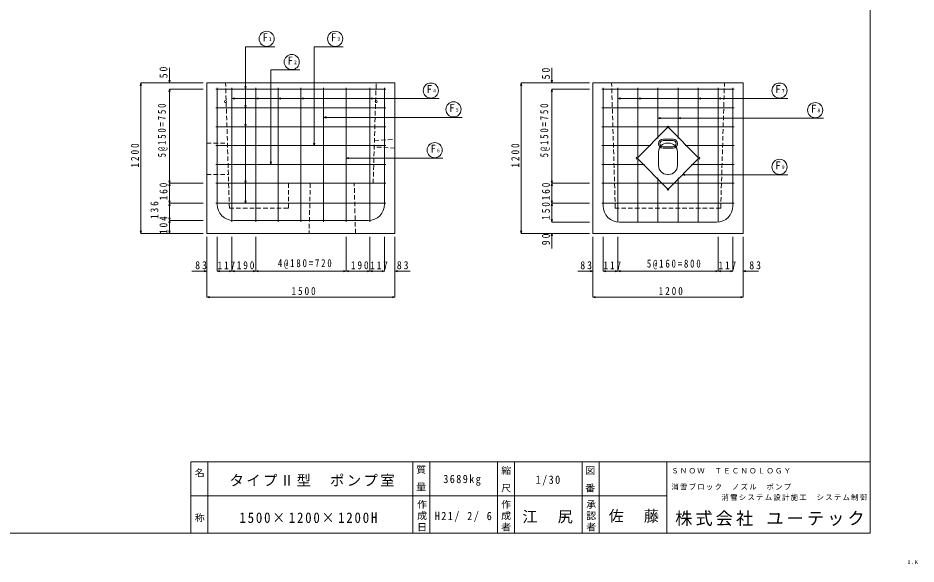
# Model space of a CAD drawing. Units: millimetres, scale not verified. Extents: x -5968 to 20773, y -4475 to 4228.
# Drawn here: x -824 to 6334, y -4475 to -124 of the extents above; entities that cross this region are included whole.
import ezdxf
from ezdxf.enums import TextEntityAlignment as Align

# ---------------------------------------------------------------- set-up
doc = ezdxf.new("R2010")
doc.units = ezdxf.units.MM
doc.header["$LTSCALE"] = 30
doc.linetypes.add('DASHED1', pattern=[1.8, 1.2, -0.6])
for name, color, linetype, lineweight in [('0-1', 4, 'Continuous', 9), ('0-3_鉄筋', 7, 'Continuous', 9), ('0-6_寸法', 4, 'Continuous', 9), ('0-F', 7, 'Continuous', 9), ('1-0', 7, 'Continuous', 9)]:
    doc.layers.add(name, color=color, linetype=linetype, lineweight=lineweight)
doc.styles.add('@ＭＳ ゴシック', font='')
doc.styles.add('ＭＳ ゴシック', font='')
doc.styles.get('@ＭＳ ゴシック').set_extended_font_data('@MS Gothic')
doc.styles.get('ＭＳ ゴシック').set_extended_font_data('MS Gothic')

msp = doc.modelspace()

# ---------------------------------------------------------------- linework, layer by layer
at = {"layer": '0-1', "color": 3}
for p, q in [((680.59, -640.46), (2180.59, -640.46)), ((2180.59, -640.46), (2180.59, -1840.46)), ((3756.81, -640.46), (4956.81, -640.46)), ((3756.81, -640.46), (3756.81, -1840.46)), ((4956.81, -640.46), (4956.81, -1840.46)), ((4316.81, -1090.46), (4396.81, -1090.46)), ((4316.81, -1100.46), (4396.81, -1100.46)), ((4361.81, -1120.46), (4351.81, -1120.46)), ((4281.81, -1300.46), (4281.81, -1190.46)), ((4316.81, -1150.46), (4396.81, -1150.46)), ((4316.81, -1160.46), (4396.81, -1160.46)), ((4431.81, -1300.46), (4431.81, -1190.46)), ((4351.81, -1370.46), (4361.81, -1370.46)), ((680.59, -1840.46), (1505.59, -1840.46)), ((1505.59, -1840.46), (1855.59, -1840.46)), ((1855.59, -1840.46), (2180.59, -1840.46)), ((3756.81, -1840.46), (4956.81, -1840.46))]:
    msp.add_line(p, q, dxfattribs=at)
at = {"layer": '0-1', "color": 3, "linetype": 'DASHED1'}
for p, q in [((860.59, -1640.46), (830.59, -640.46)), ((860.59, -1640.46), (830.59, -640.46)), ((2006.59, -1440.46), (2030.59, -640.46)), ((3936.81, -1640.46), (3906.81, -640.46)), ((4776.81, -1640.46), (4806.81, -640.46)), ((680.59, -1120.46), (844.99, -1120.46)), ((2016.79, -1100.46), (2180.59, -1090.46)), ((2180.59, -1160.46), (2015.29, -1150.46)), ((680.59, -1370.46), (852.49, -1370.46)), ((1330.59, -1440.46), (2006.59, -1440.46)), ((1330.59, -1440.46), (1330.59, -1640.46)), ((1330.59, -1440.46), (1330.59, -1640.46)), ((1505.59, -1440.46), (1495.59, -1840.46)), ((1865.59, -1840.46), (1855.59, -1440.46)), ((3930.81, -1440.46), (4782.81, -1440.46)), ((860.59, -1640.46), (1330.59, -1640.46)), ((860.59, -1640.46), (1330.59, -1640.46)), ((4776.81, -1640.46), (3936.81, -1640.46))]:
    msp.add_line(p, q, dxfattribs=at)
at = {"layer": '0-1', "color": 3}
msp.add_lwpolyline([(680.59, -640.46), (680.59, -1253.86), (680.59, -1840.46)], dxfattribs=at)
for centre in [(830.59, -790.46), (2030.59, -790.46)]:
    msp.add_circle(centre, 8, dxfattribs=at)
for centre, radius, start, end in [((4316.81, -1125.46), 35, 90, 270), ((4351.81, -1190.46), 70, 90, 180), ((4316.81, -1125.46), 25, 90, 270), ((4361.81, -1190.46), 70, 0, 90), ((4396.81, -1125.46), 35, 270, 90), ((4396.81, -1125.46), 25, 270, 90), ((4351.81, -1300.46), 70, 180, 270), ((4361.81, -1300.46), 70, 270, 0)]:
    msp.add_arc(centre, radius, start, end, dxfattribs=at)
at = {"layer": '0-3_鉄筋', "color": 2}
for p, q in [((753.59, -690.46), (2107.59, -690.46)), ((763.59, -1607.46), (763.59, -680.46)), ((880.59, -680.46), (880.59, -1747.46)), ((1070.59, -680.46), (1070.59, -1747.46)), ((1250.59, -680.46), (1250.59, -1747.46)), ((1430.59, -680.46), (1430.59, -1747.46)), ((1610.59, -680.46), (1610.59, -1747.46)), ((1790.59, -680.46), (1790.59, -1747.46)), ((1980.59, -680.46), (1980.59, -1747.46)), ((2097.59, -1607.46), (2097.59, -680.46)), ((4883.81, -690.46), (3829.81, -690.46)), ((3839.81, -1620.46), (3839.81, -680.46)), ((3956.81, -1750.46), (3956.81, -680.46)), ((4116.81, -1750.46), (4116.81, -680.46)), ((4276.81, -1082.97), (4276.81, -680.46)), ((4436.81, -1082.97), (4436.81, -680.46)), ((4596.81, -1750.46), (4596.81, -680.46)), ((4756.81, -1750.46), (4756.81, -680.46)), ((4873.81, -1620.46), (4873.81, -680.46)), ((753.59, -840.46), (2107.59, -840.46)), ((4883.81, -840.46), (3829.81, -840.46)), ((753.59, -990.46), (2107.59, -990.46)), ((4883.81, -990.46), (3829.81, -990.46)), ((4363.89, -985.9), (4102.26, -1247.53)), ((4611.37, -1247.53), (4349.74, -985.9)), ((753.59, -1140.46), (2107.59, -1140.46)), ((4219.33, -1140.46), (3829.81, -1140.46)), ((4883.81, -1140.46), (4494.3, -1140.46)), ((4102.26, -1233.38), (4363.89, -1495.01)), ((4349.74, -1495.01), (4611.37, -1233.38)), ((753.59, -1290.46), (2107.59, -1290.46)), ((4169.33, -1290.46), (3829.81, -1290.46)), ((4883.81, -1290.46), (4544.3, -1290.46)), ((4276.81, -1750.46), (4276.81, -1397.94)), ((4436.81, -1750.46), (4436.81, -1397.94)), ((753.59, -1440.46), (2107.59, -1440.46)), ((4883.81, -1440.46), (3829.81, -1440.46)), ((753.59, -1600.46), (2107.59, -1600.46)), ((4883.81, -1600.46), (3829.81, -1600.46)), ((1967.59, -1737.46), (893.59, -1737.46)), ((4743.81, -1750.46), (3969.81, -1750.46))]:
    msp.add_line(p, q, dxfattribs=at)
for centre, start, end in [((893.59, -1607.46), 180, 270), ((1967.59, -1607.46), 270, 0), ((3969.81, -1620.46), 180, 270), ((4743.81, -1620.46), 270, 0)]:
    msp.add_arc(centre, 130, start, end, dxfattribs=at)
at = {"layer": '0-6_寸法'}
for p, q in [((382.86, -640.46), (382.86, -520.46)), ((3430.67, -640.46), (3430.67, -520.46)), ((155.19, -640.46), (149.76, -660.74)), ((155.19, -640.46), (155.19, -1840.46)), ((155.19, -640.46), (160.63, -660.74)), ((155.19, -640.46), (382.86, -640.46)), ((382.86, -640.46), (377.42, -620.17)), ((382.86, -640.46), (388.3, -620.17)), ((382.86, -640.46), (651.92, -640.46)), ((3186.87, -640.46), (3181.43, -660.74)), ((3186.87, -640.46), (3186.87, -1840.46)), ((3186.87, -640.46), (3192.3, -660.74)), ((3186.87, -640.46), (3430.67, -640.46)), ((3430.67, -640.46), (3425.24, -620.17)), ((3430.67, -640.46), (3436.11, -620.17)), ((3430.67, -640.46), (3730.33, -640.46)), ((382.86, -690.46), (377.42, -710.74)), ((382.86, -690.46), (377.42, -710.74)), ((382.86, -1440.46), (382.86, -690.46)), ((382.86, -690.46), (388.3, -710.74)), ((382.86, -690.46), (651.92, -690.46)), ((382.86, -690.46), (382.86, -810.46)), ((382.86, -690.46), (388.3, -710.74)), ((3430.67, -690.46), (3425.24, -710.74)), ((3430.67, -1440.46), (3430.67, -690.46)), ((3430.67, -690.46), (3730.33, -690.46)), ((3430.67, -690.46), (3430.67, -810.46)), ((3430.67, -690.46), (3436.11, -710.74)), ((3430.67, -1440.46), (3430.67, -1320.46)), ((382.86, -1440.46), (377.42, -1420.17)), ((382.86, -1440.46), (388.3, -1420.17)), ((3430.67, -1440.46), (3425.24, -1420.17)), ((3430.67, -1440.46), (3436.11, -1420.17)), ((382.86, -1440.46), (377.42, -1460.74)), ((382.86, -1600.46), (382.86, -1440.46)), ((382.86, -1440.46), (388.3, -1460.74)), ((382.86, -1440.46), (651.92, -1440.46)), ((3430.67, -1440.46), (3425.24, -1460.74)), ((3430.67, -1600.46), (3430.67, -1440.46)), ((3430.67, -1440.46), (3730.33, -1440.46)), ((3430.67, -1440.46), (3430.67, -1560.46)), ((3430.67, -1440.46), (3436.11, -1460.74)), ((3430.67, -1600.46), (3430.67, -1480.46)), ((382.86, -1600.46), (377.42, -1580.17)), ((382.86, -1600.46), (377.42, -1620.74)), ((382.86, -1600.46), (388.3, -1580.17)), ((382.86, -1736.8), (382.86, -1600.46)), ((382.86, -1600.46), (388.3, -1620.74)), ((382.86, -1600.46), (651.92, -1600.46)), ((3430.67, -1600.46), (3425.24, -1580.17)), ((3430.67, -1600.46), (3425.24, -1620.74)), ((3430.67, -1600.46), (3730.33, -1600.46)), ((3430.67, -1600.46), (3430.67, -1720.46)), ((3430.67, -1600.46), (3436.11, -1620.74)), ((3430.67, -1750.46), (3430.67, -1630.46)), ((382.86, -1736.8), (377.42, -1716.52)), ((382.86, -1736.8), (388.3, -1716.52)), ((382.86, -1736.8), (377.42, -1757.09)), ((382.86, -1840.46), (382.86, -1736.8)), ((382.86, -1736.8), (388.3, -1757.09)), ((382.86, -1736.8), (651.92, -1736.8)), ((3430.67, -1750.46), (3425.24, -1730.17)), ((3430.67, -1750.46), (3436.11, -1730.17)), ((3430.67, -1750.46), (3730.33, -1750.46)), ((155.19, -1840.46), (149.76, -1820.17)), ((155.19, -1840.46), (160.63, -1820.17)), ((155.19, -1840.46), (382.86, -1840.46)), ((382.86, -1840.46), (377.42, -1820.17)), ((382.86, -1840.46), (388.3, -1820.17)), ((382.86, -1840.46), (651.92, -1840.46)), ((3186.87, -1840.46), (3181.43, -1820.17)), ((3186.87, -1840.46), (3192.3, -1820.17)), ((3186.87, -1840.46), (3430.67, -1840.46)), ((3430.67, -1840.46), (3425.24, -1860.74)), ((3430.67, -1840.46), (3430.67, -1960.46)), ((3430.67, -1840.46), (3436.11, -1860.74)), ((3430.67, -1840.46), (3730.33, -1840.46)), ((680.59, -2141.41), (680.59, -1867.03)), ((763.59, -2141.41), (763.59, -1867.03)), ((880.59, -2141.41), (880.59, -1867.03)), ((1070.59, -2141.41), (1070.59, -1867.03)), ((1790.59, -2141.41), (1790.59, -1867.03)), ((1980.59, -2141.41), (1980.59, -1867.03)), ((2097.59, -2141.41), (2097.59, -1867.03)), ((2180.59, -2141.41), (2180.59, -1867.03)), ((3756.81, -2141.41), (3756.81, -1867.03)), ((3839.81, -2141.41), (3839.81, -1867.03)), ((3956.81, -2141.41), (3956.81, -1867.03)), ((4756.81, -2141.41), (4756.81, -1867.03)), ((4873.81, -2141.41), (4873.81, -1867.03)), ((4956.81, -2141.41), (4956.81, -1867.03)), ((680.59, -2141.41), (560.59, -2141.41)), ((680.59, -2141.41), (660.31, -2135.98)), ((680.59, -2141.41), (660.31, -2146.85)), ((680.59, -2347.2), (680.59, -2141.41)), ((763.59, -2141.41), (783.87, -2135.98)), ((763.59, -2141.41), (783.87, -2135.98)), ((763.59, -2141.41), (883.59, -2141.41)), ((763.59, -2141.41), (783.87, -2146.85)), ((763.59, -2141.41), (880.59, -2141.41)), ((763.59, -2141.41), (783.87, -2146.85)), ((880.59, -2141.41), (860.31, -2135.98)), ((880.59, -2141.41), (860.31, -2146.85)), ((880.59, -2141.41), (900.87, -2135.98)), ((880.59, -2141.41), (1070.59, -2141.41)), ((880.59, -2141.41), (900.87, -2146.85)), ((1070.59, -2141.41), (1050.31, -2135.98)), ((1070.59, -2141.41), (1050.31, -2146.85)), ((1070.59, -2141.41), (1090.87, -2135.98)), ((1070.59, -2141.41), (1790.59, -2141.41)), ((1070.59, -2141.41), (1090.87, -2146.85)), ((1790.59, -2141.41), (1770.31, -2135.98)), ((1790.59, -2141.41), (1770.31, -2146.85)), ((1790.59, -2141.41), (1810.87, -2135.98)), ((1790.59, -2141.41), (1980.59, -2141.41)), ((1790.59, -2141.41), (1810.87, -2146.85)), ((1980.59, -2141.41), (1960.31, -2135.98)), ((1980.59, -2141.41), (1960.31, -2146.85)), ((2097.59, -2141.41), (1977.59, -2141.41)), ((1980.59, -2141.41), (2000.87, -2135.98)), ((1980.59, -2141.41), (2097.59, -2141.41)), ((1980.59, -2141.41), (2000.87, -2146.85)), ((2097.59, -2141.41), (2077.31, -2135.98)), ((2097.59, -2141.41), (2077.31, -2135.98)), ((2097.59, -2141.41), (2077.31, -2146.85)), ((2097.59, -2141.41), (2077.31, -2146.85)), ((2180.59, -2141.41), (2200.87, -2135.98)), ((2180.59, -2141.41), (2300.59, -2141.41)), ((2180.59, -2141.41), (2200.87, -2146.85)), ((2180.59, -2347.2), (2180.59, -2141.41)), ((3756.81, -2141.41), (3636.81, -2141.41)), ((3756.81, -2141.41), (3736.53, -2135.98)), ((3756.81, -2141.41), (3736.53, -2146.85)), ((3756.81, -2347.2), (3756.81, -2141.41)), ((3839.81, -2141.41), (3860.1, -2135.98)), ((3839.81, -2141.41), (3860.1, -2135.98)), ((3839.81, -2141.41), (3959.81, -2141.41)), ((3839.81, -2141.41), (3860.1, -2146.85)), ((3839.81, -2141.41), (3956.81, -2141.41)), ((3839.81, -2141.41), (3860.1, -2146.85)), ((3956.81, -2141.41), (3936.53, -2135.98)), ((3956.81, -2141.41), (3936.53, -2146.85)), ((3956.81, -2141.41), (3977.1, -2135.98)), ((3956.81, -2141.41), (4756.81, -2141.41)), ((3956.81, -2141.41), (3977.1, -2146.85)), ((4756.81, -2141.41), (4736.53, -2135.98)), ((4756.81, -2141.41), (4736.53, -2146.85)), ((4873.81, -2141.41), (4753.81, -2141.41)), ((4756.81, -2141.41), (4777.1, -2135.98)), ((4756.81, -2141.41), (4873.81, -2141.41)), ((4756.81, -2141.41), (4777.1, -2146.85)), ((4873.81, -2141.41), (4853.53, -2135.98)), ((4873.81, -2141.41), (4853.53, -2135.98)), ((4873.81, -2141.41), (4853.53, -2146.85)), ((4873.81, -2141.41), (4853.53, -2146.85)), ((4956.81, -2141.41), (4977.1, -2135.98)), ((4956.81, -2141.41), (5076.81, -2141.41)), ((4956.81, -2141.41), (4977.1, -2146.85)), ((4956.81, -2347.2), (4956.81, -2141.41)), ((680.59, -2347.2), (700.87, -2341.76)), ((2180.59, -2347.2), (680.59, -2347.2)), ((680.59, -2347.2), (700.87, -2352.63)), ((2180.59, -2347.2), (2160.31, -2341.76)), ((2180.59, -2347.2), (2160.31, -2352.63)), ((3756.81, -2347.2), (3777.1, -2341.76)), ((4956.81, -2347.2), (3756.81, -2347.2)), ((3756.81, -2347.2), (3777.1, -2352.63)), ((4956.81, -2347.2), (4936.53, -2341.76)), ((4956.81, -2347.2), (4936.53, -2352.63))]:
    msp.add_line(p, q, dxfattribs=at)
msp.add_lwpolyline([(3430.67, -1750.46), (3430.67, -1600.46), (3436.11, -1580.17)], dxfattribs=at)
at = {"layer": '0-F'}
for p, q in [((990.29, -352.69), (1222.55, -352.69)), ((990.29, -1600.46), (990.29, -352.69)), ((1536.4, -352.69), (1768.66, -352.69)), ((1536.4, -1140.46), (1536.4, -352.69)), ((1190.29, -538.15), (1422.55, -538.15)), ((1190.29, -1290.46), (1190.29, -538.15)), ((990.29, -690.46), (984.85, -670.17)), ((990.29, -690.46), (995.72, -670.17)), ((880.59, -765.46), (900.87, -760.02)), ((880.59, -765.46), (2531.7, -765.46)), ((880.59, -765.46), (900.87, -770.89)), ((1070.59, -765.46), (1090.87, -760.02)), ((1070.59, -765.46), (1090.87, -770.89)), ((1250.59, -765.46), (1270.87, -760.02)), ((1250.59, -765.46), (1270.87, -770.89)), ((1430.59, -765.46), (1450.87, -760.02)), ((1430.59, -765.46), (1450.87, -770.89)), ((1980.59, -765.46), (2000.87, -760.02)), ((1980.59, -765.46), (2000.87, -770.89)), ((3956.81, -765.46), (3977.1, -760.02)), ((3956.81, -765.46), (5310.59, -765.46)), ((3956.81, -765.46), (3977.1, -770.89)), ((4116.81, -765.46), (4137.1, -760.02)), ((4116.81, -765.46), (4137.1, -770.89)), ((4596.81, -765.46), (4617.1, -760.02)), ((4596.81, -765.46), (4617.1, -770.89)), ((4756.81, -765.46), (4777.1, -760.02)), ((4756.81, -765.46), (4777.1, -770.89)), ((990.29, -840.46), (984.85, -820.17)), ((990.29, -840.46), (995.72, -820.17)), ((1610.59, -915.46), (1630.87, -910.02)), ((1610.59, -915.46), (2714.79, -915.46)), ((1610.59, -915.46), (1630.87, -920.89)), ((4276.81, -921.38), (4297.1, -915.95)), ((4276.81, -921.38), (5594.71, -921.38)), ((4276.81, -921.38), (4297.1, -926.82)), ((4436.81, -921.38), (4457.1, -915.95)), ((4436.81, -921.38), (4457.1, -926.82)), ((990.29, -990.46), (984.85, -970.17)), ((990.29, -990.46), (995.72, -970.17)), ((1536.4, -1140.46), (1530.96, -1120.17)), ((1536.4, -1140.46), (1541.83, -1120.17)), ((1190.29, -1290.46), (1184.85, -1270.17)), ((1190.29, -1290.46), (1195.72, -1270.17)), ((1790.59, -1240.46), (1810.87, -1235.02)), ((1790.59, -1240.46), (2561.73, -1240.46)), ((1790.59, -1240.46), (1810.87, -1245.89)), ((990.29, -1440.46), (984.85, -1420.17)), ((990.29, -1440.46), (995.72, -1420.17)), ((4471.08, -1373.68), (4491.37, -1368.24)), ((4471.08, -1373.68), (5310.59, -1373.68)), ((4471.08, -1373.68), (4491.37, -1379.11)), ((990.29, -1600.46), (984.85, -1580.17)), ((990.29, -1600.46), (995.72, -1580.17))]:
    msp.add_line(p, q, dxfattribs=at)
at = {"layer": '0-F', "color": 4}
for centre in [(1157.63, -289.35), (1703.74, -289.35), (1357.63, -474.82), (2466.78, -702.12), (5245.67, -702.12), (2647.12, -852.12), (5529.79, -858.05), (2496.8, -1177.12), (5245.67, -1310.34)]:
    msp.add_circle(centre, 60.31, dxfattribs=at)
at = {"layer": '1-0', "color": 5}
for p, q in [((5967.67, -4227.98), (5967.67, 4227.98)), ((-5967.67, -4227.98), (5967.67, -4227.98))]:
    msp.add_line(p, q, dxfattribs=at)
at = {"layer": '1-0', "color": 2}
for p, q in [((552.67, -3660.98), (552.67, -4227.98)), ((552.67, -3660.98), (5967.67, -3660.98)), ((687.67, -3660.98), (687.67, -4227.98)), ((2322.67, -3660.98), (2322.67, -4227.98)), ((2457.67, -3660.98), (2457.67, -4227.98)), ((2997.67, -3660.98), (2997.67, -4227.98)), ((3132.67, -3660.98), (3132.67, -4227.98)), ((3672.67, -3660.98), (3672.67, -4227.98)), ((3807.67, -3660.98), (3807.67, -4227.98)), ((4347.67, -4227.98), (4347.67, -3660.98)), ((5967.67, -3660.98), (5967.67, -4227.98)), ((552.67, -3930.98), (2322.67, -3930.98)), ((2322.67, -3930.98), (4347.67, -3930.98)), ((702.67, -4227.98), (5967.67, -4227.98))]:
    msp.add_line(p, q, dxfattribs=at)

# ---------------------------------------------------------------- texts
at = {"layer": '0-6_寸法', "color": 7, "char_height": 63.78, "attachment_point": 7, "rotation": 90, "style": 'ＭＳ ゴシック'}
for s, insert in [('\\T1.39;\\W0.9;50', (367.86, -604.5)), ('\\T1.39;\\W0.9;50', (3415.67, -613.29)), ('\\T1.42;\\W0.8;5@150=750', (367.86, -1234.21)), ('\\T1.42;\\W0.8;5@150=750', (3415.67, -1234.21)), ('\\T1.41;\\W0.85;1200', (140.19, -1315.46)), ('\\T1.41;\\W0.85;1200', (3171.87, -1315.46)), ('\\T1.41;\\W0.85;160', (367.86, -1576.71)), ('\\T1.41;\\W0.85;160', (3415.67, -1576.71)), ('\\T1.41;\\W0.85;136', (295.5, -1724.88)), ('\\T1.41;\\W0.85;150', (3415.67, -1731.71)), ('\\T1.41;\\W0.85;104', (367.86, -1844.88)), ('\\T1.39;\\W0.9;90', (3415.67, -1934.37))]:
    msp.add_mtext(s, dxfattribs=dict(at, insert=insert))
at = {"layer": '0-6_寸法', "color": 7, "char_height": 63.78, "attachment_point": 7, "style": 'ＭＳ ゴシック'}
for s, insert in [('\\T1.39;\\W0.9;83', (588.24, -2126.41)), ('\\T1.41;\\W0.85;117', (765.84, -2126.41)), ('\\T1.41;\\W0.85;190', (919.34, -2126.41)), ('\\T1.42;\\W0.8;4@180=720', (1247.04, -2123.17)), ('\\T1.41;\\W0.85;190', (1829.34, -2126.41)), ('\\T1.41;\\W0.85;117', (1982.84, -2126.41)), ('\\T1.39;\\W0.9;83', (2195.12, -2126.41)), ('\\T1.39;\\W0.9;83', (3657.64, -2126.41)), ('\\T1.41;\\W0.85;117', (3842.06, -2126.41)), ('\\T1.42;\\W0.8;5@160=800', (4188.06, -2126.41)), ('\\T1.41;\\W0.85;117', (4759.06, -2126.41)), ('\\T1.39;\\W0.9;83', (5004.6, -2126.41)), ('\\T1.41;\\W0.85;1500', (1355.59, -2332.2)), ('\\T1.41;\\W0.85;1200', (4281.81, -2332.2))]:
    msp.add_mtext(s, dxfattribs=dict(at, insert=insert))
at = {"layer": '0-F', "style": 'ＭＳ ゴシック'}
for s, height, p in [('F', 64.15, (1123.92, -328.89)), ('1', 29.33, (1175.39, -315.07)), ('F', 64.15, (1670.03, -328.89)), ('3', 29.33, (1721.5, -315.07)), ('F', 64.15, (1323.92, -514.35)), ('2', 29.33, (1375.39, -500.53)), ('F', 64.15, (2433.07, -741.66)), ('4', 29.33, (2484.54, -727.84)), ('F', 64.15, (5211.96, -741.66)), ('7', 29.33, (5263.43, -727.84)), ('F', 64.15, (2613.41, -891.66)), ('5', 29.33, (2664.88, -877.84)), ('F', 64.15, (5496.08, -897.58)), ('8', 29.33, (5547.55, -883.76)), ('F', 64.15, (2463.1, -1216.66)), ('6', 29.33, (2514.56, -1202.84)), ('F', 64.15, (5211.96, -1349.88)), ('9', 29.33, (5263.43, -1336.06))]:
    msp.add_text(s, height=height, dxfattribs=at).set_placement(p, align=Align.BOTTOM_LEFT)
at = {"layer": '1-0', "attachment_point": 7, "rotation": 270, "style": '@ＭＳ ゴシック'}
for s, insert, char_height in [('\\T1.17;名\u3000\u3000\u3000称', (587.09, -3708.98), 56.09), ('\\T1.21;質\\~量', (2353.42, -3682.17), 56.09), ('\\T1.21;縮\\~尺', (3029.06, -3689.9), 56.52), ('\\T1.21;図\\~番', (3699.54, -3689.9), 56.52), ('\\T1.17;作成日', (2359.48, -3960.3), 56.52), ('\\T1.17;作成者', (3029.06, -3960.3), 56.52), ('\\T1.17;承認者', (3707.28, -3960.3), 56.52)]:
    msp.add_mtext(s, dxfattribs=dict(at, insert=insert, char_height=char_height))
at = {"layer": '1-0', "attachment_point": 7, "style": 'ＭＳ ゴシック'}
for s, insert, char_height in [('\\T1.17;ＳＮＯＷ\u3000ＴＥＣＮＯＬＯＧＹ', (4382.78, -3753.86), 42.06), ('\\T1.17;タイプⅡ型\u3000ポンプ室', (862.15, -3856.21), 83.63), ('\\T1.28;\\W0.9;3689kg', (2565.45, -3851.79), 65.98), ('\\T1.28;\\W0.9;1/30', (3301.79, -3851.79), 65.98), ('\\T1.17;消雪ブロック\u3000ノズル\u3000ポンプ\u3000', (4383.63, -3886.14), 42.06), ('\\T1.17;消雪システム設計施工\u3000システム制御', (4782.91, -3969.56), 42.06), ('\\T1.28;\\W0.9;1500×1200×1200H', (940.83, -4148.69), 83.58), ('\\T1.28;\\W0.9;H21/\\~2/\\~6', (2497.95, -4141.02), 65.98), ('\\T1.17;江\u3000尻', (3196.55, -4151.09), 87.98), ('\\T1.17;佐\u3000藤', (3883.72, -4145.52), 87.98), ('\\T1.18;株式会社\\~ユーテック', (4413.64, -4172.33), 100.4), ('\\T1.38;\\W0.9;O.K', (6266.6, -4475), 29.33)]:
    msp.add_mtext(s, dxfattribs=dict(at, insert=insert, char_height=char_height))

doc.saveas('drawing.dxf')
